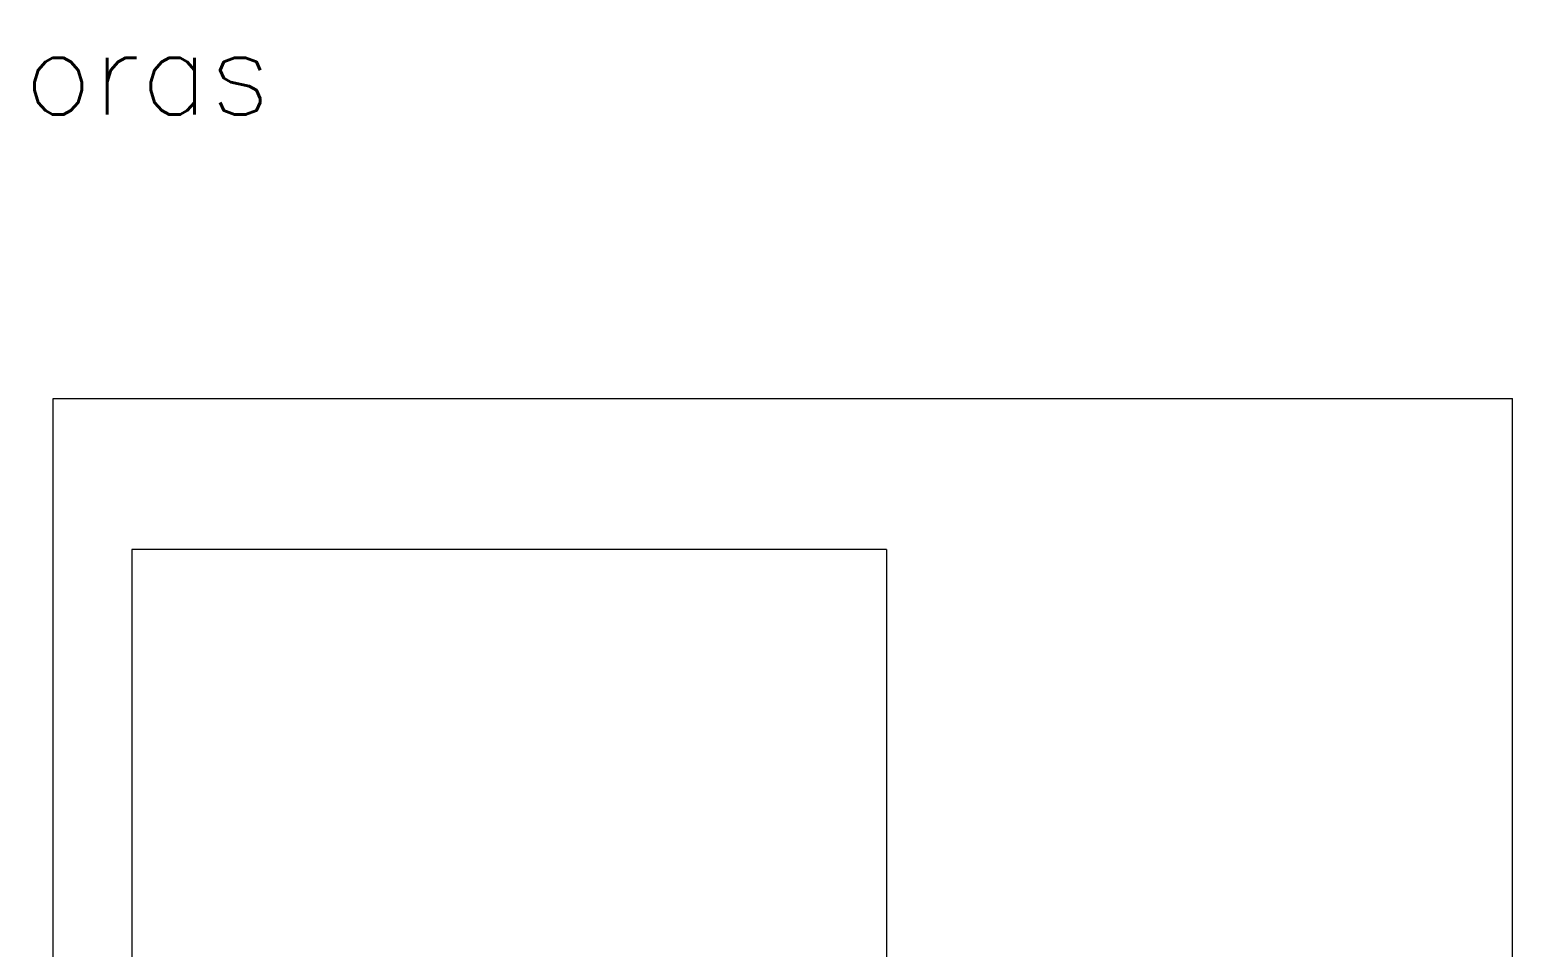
# Model space of a CAD drawing. Header units: millimetres. Extents: x 100 to 940, y 100 to 694.
# Drawn here: x 629 to 702.7, y 446.5 to 492.1 of the extents above; entities that cross this region are included whole.
import ezdxf
from ezdxf.enums import TextEntityAlignment as Align

# ---------------------------------------------------------------- set-up
doc = ezdxf.new("R2010")
doc.units = ezdxf.units.MM
for name, color, linetype, lineweight in [('M-EQUIPAMENTOS', 1, 'Continuous', 9), ('PAREDE', 7, 'Continuous', 9), ('SGC-Anotaçoes (Dados da Peça)', 5, 'Continuous', 0)]:
    doc.layers.add(name, color=color, linetype=linetype, lineweight=lineweight)
doc.styles.add('SGC_Anotaçoes_Dados_da_Peça', font='txt.shx')

msp = doc.modelspace()

# ---------------------------------------------------------------- linework, layer by layer
at = {"layer": 'M-EQUIPAMENTOS'}
for p, q in [((671.574, 466.254), (634.074, 466.254)), ((634.074, 466.254), (634.074, 416.254)), ((671.574, 466.254), (671.574, 416.254))]:
    msp.add_line(p, q, dxfattribs=at)
at = {"layer": 'PAREDE'}
for p, q in [((630.164, 416.254), (630.164, 473.754)), ((630.164, 473.754), (702.664, 473.754)), ((702.664, 442.62), (702.664, 473.754))]:
    msp.add_line(p, q, dxfattribs=at)

# ---------------------------------------------------------------- texts
at = {"layer": 'SGC-Anotaçoes (Dados da Peça)', "style": 'SGC_Anotaçoes_Dados_da_Peça'}
msp.add_text('Bombas Dosadoras', height=4.21875, dxfattribs=at).set_placement((613.071, 489.975), align=Align.MIDDLE_CENTER)

doc.saveas('drawing.dxf')
